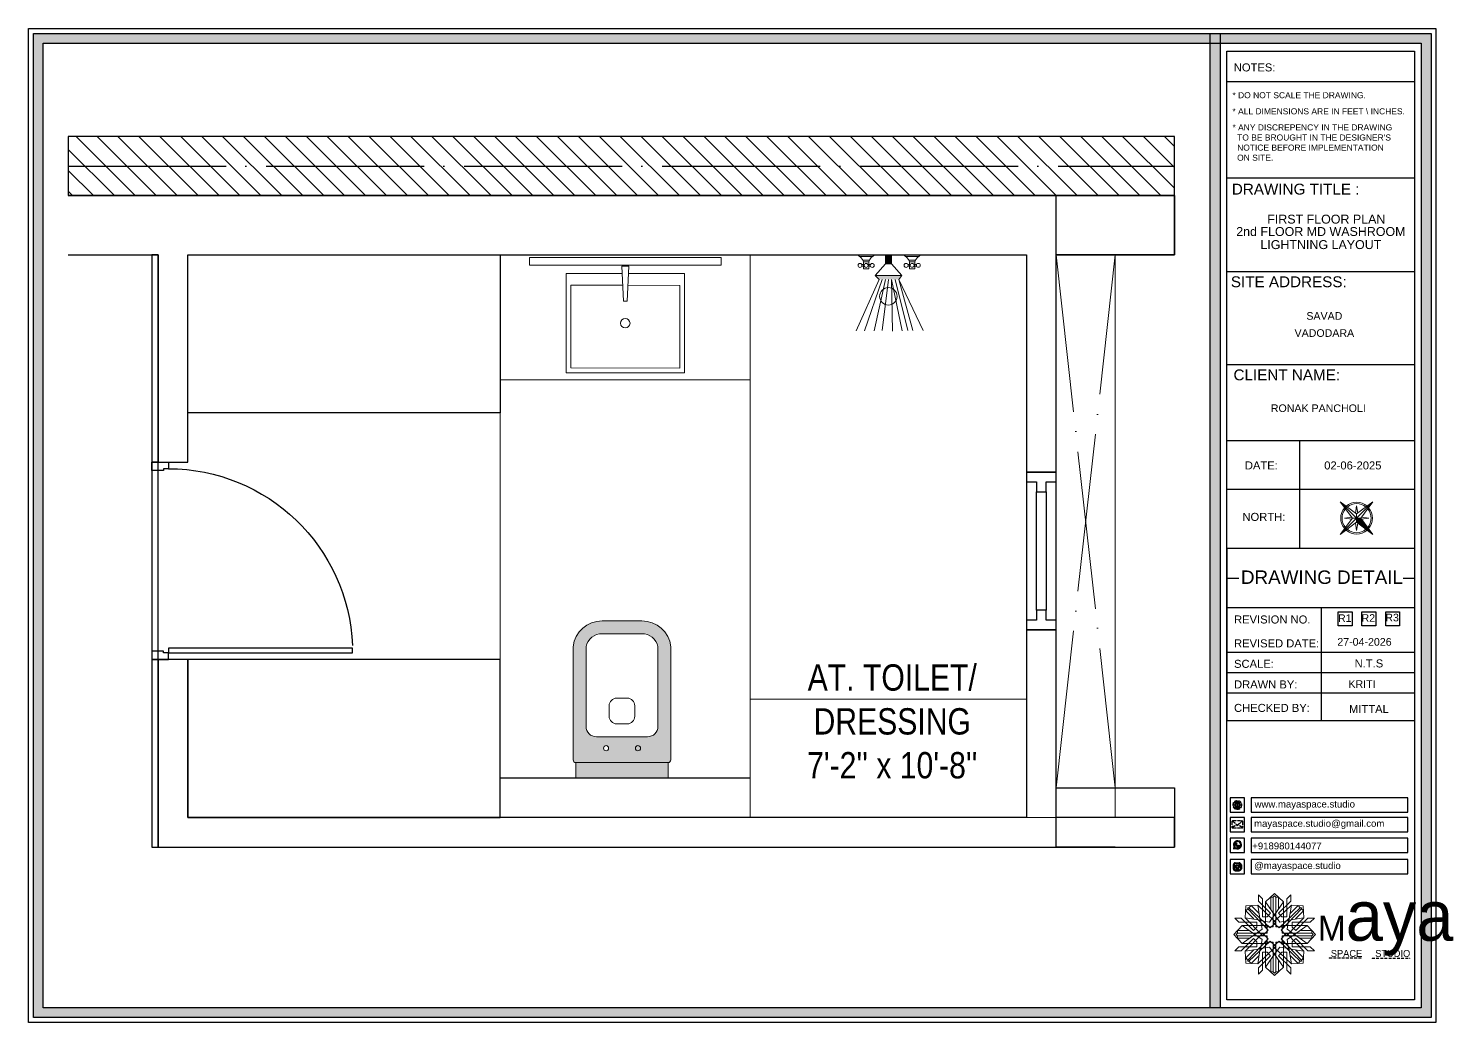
# Model space of a CAD drawing. Header units: millimetres. Extents: x 145796 to 148307, y -176303 to -174465.
# Drawn here: x 146808.1 to 147024.8, y -175305.8 to -175154.7 of the extents above; entities that cross this region are included whole.
import ezdxf
from ezdxf.enums import TextEntityAlignment as Align

# ---------------------------------------------------------------- set-up
doc = ezdxf.new("R2010")
doc.units = ezdxf.units.MM
doc.header["$MEASUREMENT"] = 0
doc.linetypes.add('ACAD_ISO04W100', pattern=[30, 24, -3, 0, -3])
doc.linetypes.add('DASHEDX2', pattern=[1.5, 1, -0.5])
doc.layers.add('AR DOOR', color=40, linetype='Continuous')
doc.layers.add('AR ELE-5', color=134, linetype='Continuous')
for name, color, linetype, lineweight in [('COLUMN', 1, 'Continuous', 30), ('Dimension', 10, 'DASHEDX2', 20), ('ELEVATION ( SPIRAL STAIR )', 250, 'Continuous', 9), ('FIRST FLOOR ( TEXT )', 7, 'Continuous', 9), ('FURNITURE', 32, 'Continuous', 9), ('GROUND FLOOR', 7, 'Continuous', 9), ('GROUND FLOOR  ( HATCH )', 251, 'Continuous', 9), ('GROUND FLOOR  ( PLINE )', 251, 'Continuous', 30), ('NAME PLATE', 7, 'Continuous', 25), ('SECOND FLOOR', 7, 'Continuous', 9), ('SECOND FLOOR  ( PLINE )', 251, 'Continuous', 30), ('SECOND FLOOR ( PLine )', 7, 'Continuous', 30), ('title block', 7, 'Continuous', 9), ('UTILITY', 48, 'Continuous', 9), ('X_PLOT', 1, 'Continuous', 9)]:
    doc.layers.add(name, color=color, linetype=linetype, lineweight=lineweight)
doc.layers.add('XX~SLAB ( PLINE )', color=251, linetype='Continuous', plot=False)
doc.styles.add('Arial', font='arial.ttf')
doc.styles.add('KATHA', font='swissc.ttf')
doc.styles.get("Standard").update_dxf_attribs({"font": 'arial.ttf', "height": 6})

# ---------------------------------------------------------------- blocks, each defined once
blk = doc.blocks.new('*U24')
for points in [[(-1160, 0), (-1120, 0), (-1120, 30), (-1110, 30), (-1110, 100), (-1160, 100)], [(40, 0), (0, 0), (0, 30), (-10, 30), (-10, 100), (40, 100)], [(0, 0), (0, -1120), (-30, -1120), (-30, 0)]]:
    blk.add_lwpolyline(points, close=True)
at = {"layer": 'AR ELE-5', "linetype": 'ByBlock', "ltscale": 15}
blk.add_arc((1.6, 0.7), 1121.6, 180.03474, 267.62699, dxfattribs=at)
blk = doc.blocks.new('A$C3EC62B37')
at = {"layer": 'FURNITURE', "lineweight": 30, "ltscale": 0.25, "true_color": 0xffffff}
h = blk.add_hatch(color=7, dxfattribs=at)
h.dxf.hatch_style = 1
h.paths.add_polyline_path([(-12.22, 0), (-12.22, 2.35), (-26.26, 2.35), (-26.26, 0)])
h.paths.add_polyline_path([(-26.26, 2.35), (-12.22, 2.35, 0.414214), (-11.83, 2.74), (-11.83, 19.96, 0.388639), (-16.24, 23.87), (-22.38, 23.87, 0.379499), (-26.65, 19.96), (-26.65, 2.74, 0.414214)])
h.paths.add_polyline_path([(-15.35, 6.26), (-23.13, 6.26, -0.414214), (-24.7, 7.83), (-24.7, 19.96, -0.349567), (-22.37, 21.91), (-16.24, 21.91, -0.364948), (-13.78, 19.96), (-13.78, 7.83, -0.414214)], flags=16)
h.paths.add_polyline_path([(-18.46, 8.22), (-20.02, 8.22, -0.414214), (-21.2, 9.39), (-21.2, 10.96, -0.414214), (-20.02, 12.13), (-18.46, 12.13, -0.414214), (-17.28, 10.96), (-17.28, 9.39, -0.414214)], flags=0)
h.paths.add_polyline_path([(-22.06, 4.53, -1), (-21.27, 4.53, -1)], flags=16)
at = {"layer": 'FURNITURE', "color": 0, "linetype": 'ByBlock', "lineweight": -2}
for p, q in [((-22.24, 23.87), (-16.24, 23.87)), ((-22.24, 21.91), (-16.24, 21.91)), ((-26.65, 2.74), (-26.65, 19.96)), ((-24.7, 7.83), (-24.7, 19.96)), ((-13.78, 7.83), (-13.78, 19.96)), ((-11.83, 2.74), (-11.83, 19.96)), ((-21.2, 9.39), (-21.2, 10.96)), ((-20.02, 12.13), (-18.46, 12.13)), ((-17.28, 9.39), (-17.28, 10.96)), ((-20.02, 8.22), (-18.46, 8.22)), ((-23.13, 6.26), (-15.35, 6.26)), ((-26.26, 2.35), (-12.22, 2.35)), ((-26.26, 2.35), (-26.26, 0)), ((-12.22, 2.35), (-12.22, 0)), ((-26.26, 0), (-12.22, 0)), ((-26.26, 0), (-12.22, 0))]:
    blk.add_line(p, q, dxfattribs=at)
for centre in [(-21.66, 4.53), (-16.81, 4.53)]:
    blk.add_circle(centre, 0.391, dxfattribs=at)
for centre, radius, start, end in [((-22.31, 19.5), 4.37, 89.0873, 174.0395), ((-16.17, 19.5), 4.37, 5.9605, 90.9127), ((-22.31, 19.48), 2.44, 88.437, 168.6348), ((-16.17, 19.48), 2.44, 11.3652, 91.563), ((-20.02, 10.96), 1.17, 90, 180), ((-18.46, 10.96), 1.17, 0, 90), ((-20.02, 9.39), 1.17, 180, 270), ((-18.46, 9.39), 1.17, 270, 0), ((-23.13, 7.83), 1.57, 180, 270), ((-15.35, 7.83), 1.57, 270, 0), ((-26.26, 2.74), 0.391, 180, 270), ((-12.22, 2.74), 0.391, 270, 0)]:
    blk.add_arc(centre, radius, start, end, dxfattribs=at)
blk = doc.blocks.new('A$C07311617')
at = {"layer": 'UTILITY'}
h = blk.add_hatch(color=7, dxfattribs=at)
h.paths.add_polyline_path([(-3.13, 2.02), (-3.13, 0), (-3.74, 0), (-3.74, 0.46), (-3.74, 1.42)])
h.paths.add_polyline_path([(-3.13, 0), (-3.13, -0.46), (-3.13, -2.02), (-3.74, -1.59), (-3.74, -0.46), (-3.74, 0)])
h = blk.add_hatch(color=7, dxfattribs=at)
h.paths.add_polyline_path([(0, 0.46), (0, 0), (-1.35, 0), (-1.35, 0.46)])
h.paths.add_polyline_path([(0, 0), (0, -0.46), (-1.35, -0.46), (-1.35, 0)])
at = {"layer": 'UTILITY', "color": 7}
for p, q in [((-3.74, 1.42), (-11.52, 4.9)), ((-3.74, 0.94), (-11.52, 3.66)), ((-1.74, 3.79), (-1.74, 4.05)), ((-1.74, 2.99), (-1.74, 2.72)), ((-1.47, 3.79), (-1.47, 4.05)), ((-1.47, 2.99), (-1.47, 2.72)), ((-0.8, 3.9), (-0.8, 2.88)), ((-0.27, 2.44), (-0.27, 4.33)), ((-3.74, 0.46), (-11.52, 2.15)), ((-3.74, 0), (-11.52, 0.93)), ((-3.13, 2.02), (-3.74, 1.42)), ((-3.13, -0.46), (-3.13, 2.02)), ((-1.35, 0.46), (-3.13, 2.02)), ((-3.13, 0.46), (-3.13, 1.42)), ((-1.35, -0.46), (-1.35, 0.46)), ((-1.35, 0.46), (0, 0.46)), ((0, -0.46), (0, 0.46)), ((-3.74, -0.46), (-11.62, -0.61)), ((-3.74, -0.46), (-11.57, -2.09)), ((-3.74, -1.03), (-11.52, -2.96)), ((-3.74, -1.59), (-11.52, -5.3)), ((-3.74, -1.59), (-11.52, -3.73)), ((-3.74, -1.59), (-3.13, -2.02)), ((-3.13, -0.46), (-3.13, -2.02)), ((-1.35, -0.46), (-3.13, -2.02)), ((-1.35, -0.46), (0, -0.46)), ((-1.74, -3.22), (-1.74, -2.95)), ((-1.74, -4.02), (-1.74, -4.29)), ((-1.47, -3.22), (-1.47, -2.95)), ((-1.47, -4.02), (-1.47, -4.29)), ((-0.8, -4.13), (-0.8, -3.11)), ((-0.27, -2.68), (-0.27, -4.56))]:
    blk.add_line(p, q, dxfattribs=at)
for points in [[(-1.07, 2.99), (-2.14, 2.99), (-2.14, 3.79), (-1.07, 3.79)], [(-1.07, -3.22), (-2.14, -3.22), (-2.14, -4.02), (-1.07, -4.02)]]:
    blk.add_lwpolyline(points, close=True, dxfattribs=at)
for points in [[(-1.35, 0.46), (-3.13, 2.02)], [(-3.13, -2.02), (-1.35, -0.46)]]:
    blk.add_lwpolyline(points, dxfattribs=at)
for centre, radius in [((-1.6, 4.32), 0.298), ((-1.6, 3.39), 0.298), ((-1.6, 2.45), 0.298), ((-6.31, 0), 1.33), ((-1.6, -2.69), 0.298), ((-1.6, -3.62), 0.298), ((-1.6, -4.55), 0.298)]:
    blk.add_circle(centre, radius, dxfattribs=at)
for centre, start, end in [((-1.47, 5.26), 285.2551, 344.7449), ((-1.47, 1.52), 15.2551, 74.7449), ((-1.47, -1.75), 285.2551, 344.7449), ((-1.47, -5.49), 15.2551, 74.7449)]:
    blk.add_arc(centre, 1.52, start, end, dxfattribs=at)
blk = doc.blocks.new('FSFSF')
at = {"color": 42, "lineweight": 5, "true_color": 0xe0ac11}
for p, q in [((28600.03, 143.51), (28600.03, 140.16)), ((28602.15, 141.41), (28600.03, 143.51)), ((28603.86, 139.69), (28608.58, 144.08)), ((28607.9, 142.22), (28608.58, 142.85)), ((28613.31, 139.69), (28608.58, 144.08)), ((28609.27, 142.22), (28608.59, 142.85)), ((28615.02, 141.41), (28617.14, 143.51)), ((28617.14, 143.51), (28617.14, 140.16)), ((28593.19, 131.45), (28593.54, 137.71)), ((28593.39, 135), (28594.56, 136.12)), ((28593.39, 135), (28597.6, 130.78)), ((28599.8, 138.06), (28593.54, 137.71)), ((28595.12, 136.69), (28594.53, 136.69)), ((28594.56, 136.12), (28594.56, 136.71)), ((28605.17, 124.98), (28594.56, 136.12)), ((28596.24, 137.86), (28595.12, 136.69)), ((28606.27, 126.08), (28595.12, 136.69)), ((28596.24, 137.86), (28600.47, 133.65)), ((28601.03, 130), (28599.8, 138.06)), ((28599.8, 138.05), (28608.58, 129.56)), ((28606.47, 133.76), (28600.03, 140.16)), ((28602.15, 141.41), (28602.15, 131.95)), ((28603.86, 126.58), (28603.86, 139.69)), ((28603.86, 139.69), (28608.58, 133.02)), ((28607.9, 142.22), (28606.58, 142.22)), ((28606.58, 142.22), (28606.58, 135.84)), ((28607.9, 142.22), (28607.9, 126.58)), ((28613.31, 139.69), (28608.59, 133.02)), ((28617.37, 138.05), (28608.59, 129.56)), ((28609.27, 142.22), (28609.27, 126.58)), ((28609.27, 142.22), (28610.59, 142.22)), ((28610.59, 142.22), (28610.59, 135.84)), ((28610.7, 133.76), (28617.14, 140.16)), ((28610.9, 126.08), (28622.05, 136.69)), ((28612.02, 124.98), (28622.62, 136.12)), ((28613.31, 126.58), (28613.31, 139.69)), ((28615.02, 141.41), (28615.02, 131.95)), ((28616.14, 130), (28617.37, 138.06)), ((28620.93, 137.86), (28616.7, 133.65)), ((28617.37, 138.06), (28623.63, 137.71)), ((28623.8, 135), (28619.59, 130.78)), ((28620.93, 137.86), (28622.05, 136.69)), ((28622.05, 136.69), (28622.64, 136.69)), ((28622.62, 136.12), (28622.62, 136.71)), ((28623.8, 135), (28622.62, 136.12)), ((28624, 131.45), (28623.65, 137.71)), ((28591.56, 127.39), (28587.17, 122.66)), ((28587.73, 131.22), (28591.08, 131.22)), ((28589.84, 129.1), (28587.73, 131.22)), ((28589.84, 129.1), (28599.29, 129.1)), ((28597.49, 124.78), (28591.08, 131.22)), ((28604.66, 127.39), (28591.56, 127.39)), ((28591.56, 127.39), (28598.23, 122.67)), ((28593.19, 131.45), (28601.69, 122.67)), ((28601.25, 130.22), (28593.19, 131.45)), ((28599.29, 126.5), (28599.29, 129.1)), ((28605.86, 129.18), (28601.03, 130)), ((28602.07, 125.39), (28601.25, 130.22)), ((28604.75, 131.95), (28602.15, 131.95)), ((28603.68, 126.54), (28603.68, 127.39)), ((28604.71, 127.57), (28603.86, 127.57)), ((28604.66, 123.35), (28604.66, 127.39)), ((28604.7, 126.58), (28604.71, 127.57)), ((28606.47, 133.76), (28604.75, 131.95)), ((28605.86, 129.18), (28608.58, 133.02)), ((28606.27, 126.08), (28608.58, 128.27)), ((28607.9, 128.92), (28608.58, 129.56)), ((28607.9, 128.92), (28608.58, 128.27)), ((28611.31, 129.18), (28608.59, 133.02)), ((28609.27, 128.92), (28608.59, 129.56)), ((28609.27, 128.92), (28608.59, 128.27)), ((28610.9, 126.08), (28608.59, 128.27)), ((28610.7, 133.76), (28612.42, 131.95)), ((28611.31, 129.18), (28616.14, 130)), ((28612.42, 131.95), (28615.02, 131.95)), ((28612.46, 126.58), (28612.46, 127.57)), ((28612.46, 127.57), (28613.31, 127.57)), ((28612.52, 123.35), (28612.52, 127.39)), ((28612.52, 127.39), (28625.63, 127.39)), ((28613.51, 126.54), (28613.51, 127.39)), ((28615.12, 125.39), (28615.94, 130.22)), ((28623.99, 131.45), (28615.5, 122.67)), ((28615.94, 130.22), (28624, 131.45)), ((28627.34, 129.1), (28617.89, 129.1)), ((28617.89, 126.5), (28617.89, 129.1)), ((28625.63, 127.39), (28618.96, 122.67)), ((28619.7, 124.78), (28626.1, 131.22)), ((28625.63, 127.39), (28630.02, 122.66)), ((28629.45, 131.22), (28626.1, 131.22)), ((28627.34, 129.1), (28629.45, 131.22)), ((28591.56, 117.94), (28587.17, 122.66)), ((28589.03, 123.35), (28588.4, 122.67)), ((28589.03, 121.98), (28588.4, 122.65)), ((28589.03, 123.35), (28589.03, 124.67)), ((28589.03, 124.67), (28595.4, 124.67)), ((28589.03, 123.35), (28604.66, 123.35)), ((28589.03, 121.98), (28604.66, 121.98)), ((28589.03, 121.98), (28589.03, 120.66)), ((28589.03, 120.66), (28595.4, 120.66)), ((28597.49, 120.54), (28591.08, 114.11)), ((28591.56, 117.94), (28598.23, 122.65)), ((28593.19, 113.88), (28601.69, 122.65)), ((28605.17, 120.35), (28594.56, 109.2)), ((28597.49, 124.78), (28599.29, 126.5)), ((28597.49, 120.54), (28599.29, 118.83)), ((28602.07, 125.39), (28598.23, 122.67)), ((28602.07, 119.94), (28598.23, 122.65)), ((28602.07, 119.94), (28601.25, 115.1)), ((28602.33, 123.35), (28601.69, 122.67)), ((28602.33, 121.98), (28601.69, 122.65)), ((28602.33, 123.35), (28602.97, 122.67)), ((28602.33, 121.98), (28602.97, 122.65)), ((28605.17, 124.98), (28602.97, 122.67)), ((28605.17, 120.35), (28602.97, 122.65)), ((28604.66, 126.54), (28603.68, 126.54)), ((28607.9, 126.58), (28603.86, 126.58)), ((28604.66, 121.98), (28604.66, 117.94)), ((28609.27, 126.58), (28613.31, 126.58)), ((28612.02, 124.98), (28614.21, 122.67)), ((28612.02, 120.35), (28614.21, 122.65)), ((28612.02, 120.35), (28622.62, 109.2)), ((28612.52, 126.54), (28613.51, 126.54)), ((28628.16, 123.35), (28612.52, 123.35)), ((28612.52, 121.98), (28612.52, 117.94)), ((28628.16, 121.98), (28612.52, 121.98)), ((28614.85, 123.35), (28614.21, 122.67)), ((28614.85, 121.98), (28614.21, 122.65)), ((28614.85, 123.35), (28615.5, 122.67)), ((28614.85, 121.98), (28615.5, 122.65)), ((28615.12, 125.39), (28618.96, 122.67)), ((28615.12, 119.94), (28618.96, 122.65)), ((28615.12, 119.94), (28615.94, 115.1)), ((28623.99, 113.88), (28615.5, 122.65)), ((28619.7, 124.78), (28617.89, 126.5)), ((28619.7, 120.54), (28617.89, 118.83)), ((28625.63, 117.94), (28618.96, 122.65)), ((28619.7, 120.54), (28626.1, 114.11)), ((28628.16, 124.67), (28621.78, 124.67)), ((28628.16, 120.66), (28621.78, 120.66)), ((28625.63, 117.94), (28630.02, 122.66)), ((28628.16, 123.35), (28628.16, 124.67)), ((28628.16, 123.35), (28628.78, 122.67)), ((28628.16, 121.98), (28628.78, 122.65)), ((28628.16, 121.98), (28628.16, 120.66)), ((28589.84, 116.23), (28587.73, 114.11)), ((28587.73, 114.11), (28591.08, 114.11)), ((28589.84, 116.23), (28599.29, 116.23)), ((28604.66, 117.94), (28591.56, 117.94)), ((28601.25, 115.1), (28593.19, 113.87)), ((28593.19, 113.87), (28593.54, 107.62)), ((28593.39, 110.32), (28597.6, 114.55)), ((28606.27, 119.15), (28595.12, 108.54)), ((28599.29, 118.83), (28599.29, 116.23)), ((28599.8, 107.17), (28608.58, 115.67)), ((28601.03, 115.23), (28599.8, 107.17)), ((28605.86, 116.05), (28601.03, 115.23)), ((28602.15, 103.82), (28602.15, 113.27)), ((28604.75, 113.27), (28602.15, 113.27)), ((28604.66, 118.78), (28603.68, 118.78)), ((28603.68, 118.78), (28603.68, 117.94)), ((28607.9, 118.65), (28603.86, 118.65)), ((28603.86, 118.65), (28603.86, 105.54)), ((28604.71, 117.66), (28603.86, 117.66)), ((28604.7, 118.65), (28604.71, 117.66)), ((28606.47, 111.47), (28604.75, 113.27)), ((28605.86, 116.05), (28608.58, 112.21)), ((28606.27, 119.15), (28608.58, 116.96)), ((28607.9, 103.01), (28607.9, 118.65)), ((28607.9, 116.31), (28608.58, 116.96)), ((28607.9, 116.31), (28608.58, 115.67)), ((28610.9, 119.15), (28608.59, 116.96)), ((28609.27, 116.31), (28608.59, 116.96)), ((28609.27, 116.31), (28608.59, 115.67)), ((28611.31, 116.05), (28608.59, 112.21)), ((28617.37, 107.17), (28608.59, 115.67)), ((28609.27, 118.65), (28613.31, 118.65)), ((28609.27, 103.01), (28609.27, 118.65)), ((28610.7, 111.47), (28612.42, 113.27)), ((28610.9, 119.15), (28622.05, 108.54)), ((28611.31, 116.05), (28616.14, 115.23)), ((28612.42, 113.27), (28615.02, 113.27)), ((28612.46, 118.65), (28612.46, 117.66)), ((28612.46, 117.66), (28613.31, 117.66)), ((28612.52, 118.78), (28613.51, 118.78)), ((28612.52, 117.94), (28625.63, 117.94)), ((28613.31, 118.65), (28613.31, 105.54)), ((28613.51, 118.78), (28613.51, 117.94)), ((28615.02, 103.82), (28615.02, 113.27)), ((28615.94, 115.1), (28624, 113.87)), ((28616.14, 115.23), (28617.37, 107.17)), ((28617.89, 118.83), (28617.89, 116.23)), ((28627.34, 116.23), (28617.89, 116.23)), ((28623.8, 110.32), (28619.59, 114.55)), ((28624, 113.87), (28623.65, 107.62)), ((28629.45, 114.11), (28626.1, 114.11)), ((28627.34, 116.23), (28629.45, 114.11)), ((28593.39, 110.32), (28594.56, 109.2)), ((28599.8, 107.17), (28593.54, 107.52)), ((28595.12, 108.54), (28594.53, 108.54)), ((28594.56, 109.2), (28594.56, 108.61)), ((28596.24, 107.37), (28595.12, 108.54)), ((28596.24, 107.37), (28600.47, 111.58)), ((28606.47, 111.47), (28600.03, 105.07)), ((28600.03, 101.71), (28600.03, 105.07)), ((28603.86, 105.54), (28608.58, 112.21)), ((28603.86, 105.54), (28608.58, 101.15)), ((28606.58, 103.01), (28606.58, 109.38)), ((28613.31, 105.54), (28608.58, 101.15)), ((28613.31, 105.54), (28608.59, 112.21)), ((28610.59, 103.01), (28610.59, 109.38)), ((28610.7, 111.47), (28617.14, 105.07)), ((28620.93, 107.37), (28616.7, 111.58)), ((28617.14, 101.71), (28617.14, 105.07)), ((28617.37, 107.17), (28623.63, 107.52)), ((28620.93, 107.37), (28622.05, 108.54)), ((28622.05, 108.54), (28622.64, 108.54)), ((28623.8, 110.32), (28622.62, 109.2)), ((28622.62, 109.2), (28622.62, 108.61)), ((28602.15, 103.82), (28600.03, 101.71)), ((28607.9, 103.01), (28606.58, 103.01)), ((28607.9, 103.01), (28608.58, 102.38)), ((28609.27, 103.01), (28608.59, 102.38)), ((28609.27, 103.01), (28610.59, 103.01)), ((28615.02, 103.82), (28617.14, 101.71))]:
    blk.add_line(p, q, dxfattribs=at)
blk = doc.blocks.new('hgwg')
at = {"layer": 'Dimension', "true_color": 0xd39e00}
h = blk.add_hatch(color=42, dxfattribs=at)
h.dxf.hatch_style = 1
h.paths.add_polyline_path([(27505.71, 45.05), (27494.27, 45.05), (27494.27, 44.9), (27505.71, 44.9)])
h = blk.add_hatch(color=42, dxfattribs=at)
h.dxf.hatch_style = 1
h.paths.add_polyline_path([(27523.3, 44.9), (27509.68, 44.9), (27509.68, 44.75), (27523.3, 44.75)])
at = {"layer": 'Dimension', "color": 42, "true_color": 0xd39e00}
for p, q in [((27494.27, 45.05), (27505.71, 45.05)), ((27494.27, 44.9), (27494.27, 45.05)), ((27494.27, 44.9), (27505.71, 44.9)), ((27505.71, 45.05), (27505.71, 44.9)), ((27509.68, 44.9), (27523.3, 44.9)), ((27509.68, 44.9), (27509.68, 44.75)), ((27509.68, 44.75), (27523.3, 44.75)), ((27523.3, 44.75), (27523.3, 44.9))]:
    blk.add_line(p, q, dxfattribs=at)
at = {"layer": 'Dimension', "color": 42, "true_color": 0xd39e00, "attachment_point": 1}
for s, width, insert, char_height in [('{\\fCinzel|b0|i0|c0|p2;\\H1.5x;M\\fAmsterdam One|b0|i0|c0|p2;\\H2x;aya}', 85.3277, (27490.17, 69.17), 6), ('{\\fCinzel|b0|i0|c0|p0;SPACE     STUDIO}', 66.129, (27494.83, 47.86), 2.5)]:
    blk.add_mtext_dynamic_manual_height_columns(s, width=width, gutter_width=30, heights=[0], dxfattribs=dict(at, insert=insert, char_height=char_height))
blk = doc.blocks.new('QEGW4TG')
at = {"layer": 'Dimension', "true_color": 0x000000}
h = blk.add_hatch(color=18, dxfattribs=at)
h.dxf.hatch_style = 1
h.paths.add_polyline_path([(2.69, 1.93, 0.170513), (2.95, 1.97, 0.190337), (3.11, 2.18, 0.316231), (3.07, 2.28), (2.79, 2.37, 0.273721), (2.69, 2.34, 0.040749), (2.63, 2.27, -0.441282), (2.53, 2.25, -0.11828), (2.06, 2.64, -0.441282), (2.07, 2.74, 0.040749), (2.13, 2.81, 0.290083), (2.14, 2.92), (2.01, 3.18, 0.316231), (1.91, 3.2, 0.190337), (1.73, 3, 0.170513), (1.72, 2.74, 0.252784)], flags=0)
h.paths.add_polyline_path([(1.19, 1.98), (1.03, 1.3, 0.550912), (1.11, 1.23), (1.75, 1.39, 6.344125)])
h.paths.add_polyline_path([(1.81, 1.7), (1.4, 1.6), (1.5, 2.03, -9.071339)], flags=16)
h.paths.add_polyline_path([(3.11, 2.16, -0.17811), (2.95, 1.97, -0.170513), (2.69, 1.93, -0.252784), (1.72, 2.74, -0.170513), (1.73, 3, -0.17811), (1.89, 3.19, -0.370089), (2.01, 3.18), (2.14, 2.92, -0.307185), (2.13, 2.8, -0.041087), (2.06, 2.73, 0.321676), (2.05, 2.65, 0.126524), (2.55, 2.24, 0.312216), (2.62, 2.26, -0.041087), (2.68, 2.34, -0.290673), (2.79, 2.37), (3.07, 2.28, -0.370089)], flags=0)
h = blk.add_hatch(color=18, dxfattribs=at)
h.dxf.hatch_style = 1
h.paths.add_polyline_path([(2.79, 2.37, 0.273721), (2.69, 2.34, 0.040749), (2.63, 2.27, -0.441282), (2.53, 2.25, -0.11828), (2.06, 2.64, -0.441282), (2.07, 2.74, 0.040749), (2.13, 2.81, 0.290083), (2.14, 2.92), (2.01, 3.18, 0.316231), (1.91, 3.2, 0.190337), (1.73, 3, 0.170513), (1.72, 2.74, 0.252784), (2.69, 1.93, 0.170513), (2.95, 1.97, 0.190337), (3.11, 2.18, 0.316231), (3.07, 2.28)])
for p, q in [((1.19, 1.98), (1.03, 1.3)), ((1.1, 1.23), (1.75, 1.39)), ((1.5, 2.03), (1.4, 1.6)), ((1.4, 1.6), (1.81, 1.7)), ((2.01, 3.18), (2.14, 2.92)), ((3.07, 2.28), (2.8, 2.36))]:
    blk.add_line(p, q)
blk.add_lwpolyline([(0, 0), (4.68, 0), (4.68, 4.68), (0, 4.68)], close=True)
for centre, radius, start, end in [((1.09, 1.29), 0.0598, 164.8483, 282.1458), ((2.39, 2.56), 1.34, 241.4727, 205.6422), ((2.39, 2.56), 1.04, 235.9962, 210.8333), ((2.09, 2.87), 0.39, 159.7007, 198.4072), ((2.96, 3.23), 1.33, 201.4218, 258.1669), ((2.07, 2.87), 0.364, 118.9685, 159.3648), ((1.94, 3.12), 0.0896, 41.8985, 123.1344), ((2.11, 2.68), 0.066, 135.9932, 224.8892), ((1.67, 3.16), 0.586, 312.4617, 321.8728), ((3.12, 3.42), 1.31, 216.5455, 243.5279), ((2.05, 2.87), 0.104, 320.3924, 28.6971), ((2.57, 2.3), 0.066, 234.2482, 323.1441), ((3.11, 1.94), 0.586, 137.2645, 146.6756), ((2.76, 2.27), 0.104, 70.4402, 138.745), ((2.75, 2.31), 0.39, 260.7301, 299.4366), ((2.76, 2.29), 0.364, 299.7725, 340.1688), ((3.03, 2.2), 0.0896, 336.0029, 57.2388)]:
    blk.add_arc(centre, radius, start, end)
blk = doc.blocks.new('ASGERG')
at = {"layer": 'Dimension', "true_color": 0x000000}
h = blk.add_hatch(color=18, dxfattribs=at)
h.dxf.hatch_style = 1
h.paths.add_polyline_path([(0.99, 1.7, 0.353872), (1.69, 1.03), (2.96, 1.03, 0.353872), (3.66, 1.7), (3.66, 2.99, 0.353872), (2.96, 3.67), (1.69, 3.67, 0.353872), (0.99, 2.99)])
h.paths.add_polyline_path([(1.27, 2.97, -0.353872), (1.72, 3.4), (2.94, 3.4, -0.353872), (3.38, 2.97), (3.38, 1.72, -0.353872), (2.94, 1.3), (1.72, 1.3, -0.353872), (1.27, 1.72)], flags=16)
h.paths.add_polyline_path([(3.02, 2.35, -1), (1.64, 2.35, -1)], flags=0)
h.paths.add_polyline_path([(2.74, 2.35, -1), (1.92, 2.35, -1)], flags=0)
h.paths.add_polyline_path([(2.86, 3.02, -1), (3.19, 3.02, -1)], flags=0)
h.paths.add_polyline_path([(1.64, 2.35, 1), (3.02, 2.35, 1)], flags=0)
h = blk.add_hatch(color=18, dxfattribs=at)
h.dxf.hatch_style = 1
h.paths.add_polyline_path([(1.64, 2.35, 1), (3.02, 2.35, 1)])
h.paths.add_polyline_path([(2.74, 2.35, -1), (1.92, 2.35, -1)], flags=16)
h = blk.add_hatch(color=18, dxfattribs=at)
h.dxf.hatch_style = 1
h.paths.add_polyline_path([(3.19, 3.02, 1), (2.86, 3.02, 1)])
for p, q in [((0.99, 2.99), (0.99, 1.7)), ((1.27, 2.97), (1.27, 1.72)), ((1.69, 3.67), (2.96, 3.67)), ((1.69, 1.03), (2.96, 1.03)), ((2.94, 3.4), (1.72, 3.4)), ((2.94, 1.3), (1.72, 1.3)), ((3.38, 2.97), (3.38, 1.72)), ((3.66, 2.99), (3.66, 1.7))]:
    blk.add_line(p, q)
blk.add_lwpolyline([(0, 0), (4.68, 0), (4.68, 4.68), (0, 4.68)], close=True)
for centre, radius in [((2.33, 2.35), 0.694), ((2.33, 2.35), 0.414), ((3.02, 3.02), 0.168)]:
    blk.add_circle(centre, radius)
for centre, radius, start, end in [((1.76, 2.89), 0.778, 94.8631, 172.8127), ((1.76, 1.8), 0.778, 187.1873, 265.1369), ((1.76, 2.91), 0.491, 94.8631, 172.8127), ((1.76, 1.78), 0.491, 187.1873, 265.1369), ((2.9, 2.91), 0.491, 7.1873, 85.1369), ((2.9, 1.78), 0.491, 274.8631, 352.8127), ((2.89, 2.89), 0.778, 7.1873, 85.1369), ((2.89, 1.8), 0.778, 274.8631, 352.8127)]:
    blk.add_arc(centre, radius, start, end)
blk = doc.blocks.new('ETYETE')
at = {"layer": 'Dimension', "true_color": 0x000000}
h = blk.add_hatch(color=18, dxfattribs=at)
h.dxf.hatch_style = 1
h.paths.add_polyline_path([(3.76, 1.14, 0.414214), (4.12, 1.5), (4.12, 3.29, 0.414214), (3.76, 3.65), (0.92, 3.65, 0.414214), (0.56, 3.29), (0.56, 1.5, 0.414214), (0.92, 1.14)])
h.paths.add_polyline_path([(2.61, 2.22), (3.92, 1.34, -0.198912), (3.76, 1.28), (0.92, 1.28, -0.198912), (0.76, 1.34), (2.08, 2.22), (2.34, 1.98)], flags=16)
h.paths.add_polyline_path([(2.34, 2.16), (0.89, 3.51, -0.028783), (0.92, 3.52), (3.76, 3.52, -0.028783), (3.79, 3.51)], flags=16)
h.paths.add_polyline_path([(2.71, 2.32), (3.92, 3.45, -0.202482), (3.99, 3.29), (3.99, 1.5, -0.043076), (3.98, 1.46)], flags=16)
h.paths.add_polyline_path([(1.98, 2.32), (0.7, 1.46, -0.043076), (0.7, 1.5), (0.7, 3.29, -0.202482), (0.76, 3.45)], flags=16)
blk.add_lwpolyline([(0, 0), (4.68, 0), (4.68, 4.68), (0, 4.68)], close=True)
at = {"layer": 'Dimension', "color": 18, "true_color": 0x000000}
for p, q in [((0.56, 3.29), (0.56, 1.5)), ((0.7, 3.29), (0.7, 1.5)), ((0.7, 1.46), (1.98, 2.32)), ((0.76, 3.45), (1.98, 2.32)), ((0.76, 1.34), (2.08, 2.22)), ((0.89, 3.51), (2.34, 2.16)), ((0.92, 3.65), (3.76, 3.65)), ((0.92, 3.52), (3.76, 3.52)), ((0.92, 1.28), (3.76, 1.28)), ((0.92, 1.14), (3.76, 1.14)), ((2.08, 2.22), (2.34, 1.98)), ((2.34, 2.16), (3.79, 3.51)), ((2.34, 1.98), (2.61, 2.22)), ((3.92, 1.34), (2.61, 2.22)), ((2.71, 2.32), (3.92, 3.45)), ((3.98, 1.46), (2.71, 2.32)), ((3.99, 3.29), (3.99, 1.5)), ((4.12, 3.29), (4.12, 1.5))]:
    blk.add_line(p, q, dxfattribs=at)
for centre, radius, start, end in [((0.92, 3.29), 0.358, 90, 180), ((0.92, 1.5), 0.358, 180, 270), ((0.92, 3.29), 0.224, 134.2136, 180), ((0.92, 1.5), 0.224, 180, 189.8662), ((0.92, 1.5), 0.224, 225, 270), ((0.92, 3.29), 0.224, 90, 96.5948), ((3.76, 3.29), 0.358, 0, 90), ((3.76, 3.29), 0.224, 83.4052, 90), ((3.76, 1.5), 0.358, 270, 0), ((3.76, 1.5), 0.224, 270, 315), ((3.76, 3.29), 0.224, 0, 45.7864), ((3.76, 1.5), 0.224, 350.1338, 0)]:
    blk.add_arc(centre, radius, start, end, dxfattribs=at)
blk = doc.blocks.new('DTGWEGEARG')
at = {"layer": 'Dimension', "true_color": 0x000000}
h = blk.add_hatch(color=18, dxfattribs=at)
h.dxf.hatch_style = 1
h.paths.add_polyline_path([(3.83, 2.34, 1), (0.85, 2.34, 1)])
h.paths.add_polyline_path([(2.51, 1.01, 0.105795), (2.96, 1.58, -0.055205), (3.3, 1.41, -0.169822)], flags=16)
h.paths.add_polyline_path([(2.41, 1.12), (2.41, 1.69, -0.058279), (2.81, 1.63, -0.103353)], flags=16)
h.paths.add_polyline_path([(2.26, 1.13, -0.101741), (1.87, 1.63, -0.057171), (2.26, 1.69)], flags=16)
h.paths.add_polyline_path([(2.17, 1.01, -0.169822), (1.38, 1.41, -0.055205), (1.72, 1.58, 0.105795)], flags=16)
h.paths.add_polyline_path([(3.02, 1.72, 0.081336), (3.13, 2.27), (3.68, 2.27, -0.152069), (3.4, 1.52, 0.05687)], flags=16)
h.paths.add_polyline_path([(2.87, 1.77, 0.061945), (2.41, 1.84), (2.41, 2.27), (2.98, 2.27, -0.081344)], flags=16)
h.paths.add_polyline_path([(2.26, 1.84, 0.060923), (1.8, 1.77, -0.081344), (1.7, 2.27), (2.26, 2.27)], flags=16)
h.paths.add_polyline_path([(1.66, 1.72, 0.05687), (1.28, 1.52, -0.152069), (1, 2.27), (1.55, 2.27, 0.081336)], flags=16)
h.paths.add_polyline_path([(2.41, 2.42), (2.41, 2.83, 0.061945), (2.87, 2.91, -0.080009), (2.98, 2.42)], flags=16)
h.paths.add_polyline_path([(3.13, 2.42, 0.080116), (3.02, 2.96, 0.05687), (3.4, 3.16, 0.028258), (3.3, 3.27, -0.055205), (2.96, 3.1, 0.105795), (2.51, 3.67, -0.36029), (3.68, 2.42)], flags=16)
h.paths.add_polyline_path([(2.26, 2.42), (1.7, 2.42, -0.080009), (1.8, 2.91, 0.060923), (2.26, 2.84)], flags=16)
h.paths.add_polyline_path([(1.55, 2.42), (1, 2.42, -0.150466), (1.28, 3.16, 0.05687), (1.66, 2.96, 0.080116)], flags=16)
h.paths.add_polyline_path([(2.41, 2.98), (2.41, 3.56, -0.103353), (2.81, 3.05, -0.058279)], flags=16)
h.paths.add_polyline_path([(2.26, 2.99, -0.057171), (1.87, 3.05, -0.101741), (2.26, 3.55)], flags=16)
h.paths.add_polyline_path([(1.72, 3.1, -0.055205), (1.38, 3.27, -0.169822), (2.17, 3.67, 0.105795)], flags=16)
blk.add_lwpolyline([(0, 0), (4.68, 0), (4.68, 4.68), (0, 4.68)], close=True)
at = {"layer": 'Dimension', "color": 18, "true_color": 0x000000}
for p, q in [((1, 2.42), (1.55, 2.42)), ((1, 2.27), (1.55, 2.27)), ((1.7, 2.42), (2.26, 2.42)), ((1.7, 2.27), (2.26, 2.27)), ((2.26, 3.55), (2.26, 2.99)), ((2.26, 2.84), (2.26, 2.42)), ((2.26, 2.27), (2.26, 1.84)), ((2.26, 1.69), (2.26, 1.13)), ((2.41, 3.56), (2.41, 2.98)), ((2.41, 2.83), (2.41, 2.42)), ((2.41, 2.42), (2.98, 2.42)), ((2.41, 2.27), (2.98, 2.27)), ((2.41, 2.27), (2.41, 1.84)), ((2.41, 1.69), (2.41, 1.12)), ((3.13, 2.42), (3.68, 2.42)), ((3.13, 2.27), (3.68, 2.27))]:
    blk.add_line(p, q, dxfattribs=at)
blk.add_circle((2.34, 2.34), 1.49, dxfattribs=at)
for centre, radius, start, end in [((2.34, 2.34), 1.34, 142.3819, 176.6093), ((2.34, 2.34), 1.34, 183.0315, 217.6181), ((2.34, 4.74), 1.9, 236.1399, 249.1595), ((2.34, -0.06), 1.9, 110.8405, 123.8601), ((2.34, 2.34), 1.34, 97.3549, 135.9073), ((2.34, 4.74), 1.75, 236.7417, 249.3811), ((2.34, -0.06), 1.75, 110.6189, 123.2583), ((2.34, 2.34), 1.34, 224.0927, 262.6451), ((3.28, 2.34), 1.73, 159.0567, 177.3789), ((3.28, 2.34), 1.73, 182.3435, 200.9433), ((3.28, 2.34), 1.58, 158.8325, 177.1302), ((3.28, 2.34), 1.58, 182.5658, 201.1675), ((3.28, 2.34), 1.73, 129.9301, 154.0867), ((3.28, 2.34), 1.73, 205.9133, 230.0699), ((2.34, 4.74), 1.9, 253.6799, 267.6253), ((2.34, -0.06), 1.9, 92.3747, 106.3201), ((3.28, 2.34), 1.58, 130.1073, 153.3446), ((2.34, 4.74), 1.75, 254.3336, 267.422), ((2.34, -0.06), 1.75, 92.578, 105.6664), ((3.28, 2.34), 1.58, 206.6554, 229.8927), ((1.4, 2.34), 1.58, 26.6554, 50.2584), ((2.34, 4.74), 1.75, 272.3248, 285.6664), ((2.34, 4.74), 1.9, 272.1415, 286.3201), ((2.34, -0.06), 1.9, 73.6799, 87.8585), ((2.34, -0.06), 1.75, 74.3336, 87.6752), ((1.4, 2.34), 1.58, 309.7416, 333.3446), ((2.34, 2.34), 1.34, 3.3907, 82.6451), ((1.4, 2.34), 1.73, 25.9133, 50.0699), ((1.4, 2.34), 1.73, 309.9301, 334.0867), ((2.34, 2.34), 1.34, 277.3549, 315.9073), ((1.4, 2.34), 1.58, 2.8698, 21.1675), ((1.4, 2.34), 1.58, 338.8325, 357.4342), ((2.34, 4.74), 1.75, 290.6189, 303.2583), ((2.34, -0.06), 1.75, 56.7417, 69.3811), ((2.34, 4.74), 1.9, 290.8405, 303.8601), ((1.4, 2.34), 1.73, 2.6211, 20.9433), ((1.4, 2.34), 1.73, 339.0567, 357.6565), ((2.34, -0.06), 1.9, 56.1399, 69.1595), ((2.34, 2.34), 1.34, 322.3819, 356.9685)]:
    blk.add_arc(centre, radius, start, end, dxfattribs=at)
blk = doc.blocks.new('4t')
at = {"transparency": 33554607}
h = blk.add_hatch(color=1, dxfattribs=at)
h.dxf.hatch_style = 1
h.paths.add_polyline_path([(45531.3, -35822.3), (45529.2, -35821.8), (45528.1, -35837)])
h = blk.add_hatch(color=1, dxfattribs=at)
h.dxf.hatch_style = 1
h.paths.add_polyline_path([(45533.4, -35822.8), (45531.3, -35822.3), (45528.1, -35837)])
h = blk.add_hatch(color=1, dxfattribs=at)
h.dxf.hatch_style = 1
h.paths.add_polyline_path([(45531.8, -35820.2), (45529.2, -35821.8), (45531.3, -35822.3)])
h = blk.add_hatch(color=1, dxfattribs=at)
h.dxf.hatch_style = 1
h.paths.add_polyline_path([(45531.8, -35820.2), (45531.3, -35822.3), (45533.4, -35822.8)])
at = {"layer": 'title block', "color": 7, "lineweight": 9}
for p, q in [((45535.5, -35803.4), (45530.2, -35817.6)), ((45535.5, -35803.4), (45531.8, -35820.2)), ((45534.4, -35818.5), (45535.5, -35803.4)), ((45530.5, -35816.7), (45526.9, -35812.5)), ((45526.9, -35812.5), (45529.2, -35817.5)), ((45539.5, -35815.3), (45534.4, -35817.6)), ((45535.3, -35818.9), (45539.5, -35815.3)), ((45530.2, -35817.6), (45515, -35816.5)), ((45515, -35816.5), (45529.2, -35821.8)), ((45515, -35816.5), (45531.8, -35820.2)), ((45528.3, -35821.5), (45524.1, -35825.1)), ((45524.1, -35825.1), (45529.2, -35822.8)), ((45531.8, -35820.2), (45528.1, -35837)), ((45529.2, -35821.8), (45528.1, -35837)), ((45528.1, -35837), (45533.4, -35822.8)), ((45531.8, -35820.2), (45529.2, -35821.8)), ((45531.8, -35820.2), (45530.2, -35817.6)), ((45534.4, -35818.5), (45531.8, -35820.2)), ((45533.4, -35822.8), (45531.8, -35820.2)), ((45531.8, -35820.2), (45548.6, -35823.9)), ((45533.1, -35823.7), (45536.7, -35827.9)), ((45533.4, -35822.8), (45548.6, -35823.9)), ((45548.6, -35823.9), (45534.4, -35818.5)), ((45536.7, -35827.9), (45534.4, -35822.8))]:
    blk.add_line(p, q, dxfattribs=at)
for radius, start, end in [(11.8, 81.36, 163.7665), (10.8, 82.4286, 162.6979), (10.8, 352.4286, 72.6979), (11.8, 351.36, 73.7665), (11.8, 171.36, 253.7665), (10.8, 172.4286, 252.6979), (11.8, 261.36, 343.7665), (10.8, 262.4286, 342.6979)]:
    blk.add_arc((45531.8, -35820.2), radius, start, end, dxfattribs=at)
blk = doc.blocks.new('LAYOUT FILE')
at = {"layer": 'NAME PLATE', "true_color": 0xd39e00}
h = blk.add_hatch(color=42, dxfattribs=at)
h.paths.add_polyline_path([(3346889.83, -513806.18), (3346889.83, -514260.7), (3347535.56, -514260.7), (3347535.56, -513806.18)])
h.paths.add_polyline_path([(3346894.36, -513810.71), (3347531.03, -513810.71), (3347531.03, -514256.17), (3346894.36, -514256.17)], flags=16)
blk.add_hatch(color=42, dxfattribs=at).paths.add_polyline_path([(3347433.6, -514256.17), (3347438.13, -514256.17), (3347438.13, -513806.18), (3347433.6, -513806.18)])
at = {"layer": 'NAME PLATE', "color": 42, "true_color": 0xd39e00}
for p, q in [((3347527.96, -513828.55), (3347441.2, -513828.55)), ((3347527.96, -513872.99), (3347441.2, -513872.99)), ((3347527.96, -513916.26), (3347441.2, -513916.26)), ((3347527.96, -513959.27), (3347441.2, -513959.27)), ((3347527.96, -513994.31), (3347441.2, -513994.31)), ((3347474.77, -513994.31), (3347474.77, -514044.12)), ((3347527.96, -514016.86), (3347441.2, -514016.86)), ((3347527.96, -514044.12), (3347441.2, -514044.12)), ((3347441.2, -514044.12), (3347441.2, -514123.43)), ((3347527.96, -514044.12), (3347527.96, -514123.43)), ((3347441.2, -514057.72), (3347446.81, -514057.72)), ((3347522.72, -514057.72), (3347527.96, -514057.72)), ((3347441.2, -514071.32), (3347527.96, -514071.32)), ((3347484.98, -514123.43), (3347484.98, -514071.32)), ((3347527.96, -514092.16), (3347441.2, -514092.16)), ((3347527.96, -514101.55), (3347441.2, -514101.55)), ((3347527.96, -514110.94), (3347441.2, -514110.94)), ((3347441.2, -514123.43), (3347527.96, -514123.43))]:
    blk.add_line(p, q, dxfattribs=at)
for points in [[(3346887.56, -513803.91), (3347537.83, -513803.91), (3347537.83, -514262.96), (3346887.56, -514262.96)], [(3346889.83, -513806.18), (3347535.56, -513806.18), (3347535.56, -514260.7), (3346889.83, -514260.7)], [(3347433.6, -514256.17), (3347433.6, -513806.18), (3347438.13, -513806.18), (3347438.13, -514256.17)], [(3346894.36, -513810.71), (3347531.03, -513810.71), (3347531.03, -514256.17), (3346894.36, -514256.17)], [(3347441.2, -514252.44), (3347441.2, -513814.44), (3347527.96, -513814.44), (3347527.96, -514252.44)], [(3347492.73, -514073.33), (3347499.12, -514073.33), (3347499.12, -514079.72), (3347492.73, -514079.72)], [(3347503.67, -514073.33), (3347510.06, -514073.33), (3347510.06, -514079.72), (3347503.67, -514079.72)], [(3347514.62, -514073.33), (3347521.01, -514073.33), (3347521.01, -514079.72), (3347514.62, -514079.72)]]:
    blk.add_lwpolyline(points, close=True, dxfattribs=at)
at = {"layer": 'NAME PLATE', "color": 0}
for points in [[(3347452.43, -514165.84), (3347524.78, -514165.84), (3347524.78, -514159.23), (3347452.43, -514159.23)], [(3347452.43, -514174.87), (3347524.78, -514174.87), (3347524.78, -514168.26), (3347452.43, -514168.26)], [(3347452.46, -514184.5), (3347524.78, -514184.5), (3347524.78, -514177.88), (3347452.46, -514177.88)], [(3347452.43, -514194.36), (3347524.78, -514194.36), (3347524.78, -514187.74), (3347452.43, -514187.74)]]:
    blk.add_lwpolyline(points, close=True, dxfattribs=at)
at = {"layer": 'NAME PLATE', "xscale": 0.6215000753186288, "yscale": 0.6215000753186288, "zscale": 0.6215000753186288, "rotation": 57.43675864906671}
blk.add_blockref('4t', (3313507.76, -525897.34), dxfattribs=at)
at = {"layer": 'NAME PLATE', "color": 0, "xscale": 1.413658832510879, "yscale": 1.413658832510879, "zscale": 1.413658832510879}
for name, p in [('DTGWEGEARG', (3347442.76, -514165.84)), ('ETYETE', (3347442.76, -514174.87)), ('QEGW4TG', (3347442.8, -514184.5)), ('ASGERG', (3347442.76, -514194.36))]:
    blk.add_blockref(name, p, dxfattribs=at)
at = {"layer": 'NAME PLATE', "color": 42, "true_color": 0xd39e00}
for name, p, xscale, yscale, zscale in [('FSFSF', (3322302.67, -514330.17), 0.8794785156214666, 0.8794785156214666, 0.8794785156214666), ('hgwg', (3312200.76, -514290.9), 1.283459272116341, 1.283459272116341, 1.283459272116341)]:
    blk.add_blockref(name, p, dxfattribs=dict(at, xscale=xscale, yscale=yscale, zscale=zscale))
at = {"layer": 'NAME PLATE', "style": 'Arial'}
for s, height, p in [('NOTES:', 3.699, (3347454.07, -513823.73)), ('DRAWING TITLE : ', 5.0338, (3347474.01, -513880.61)), ('SITE ADDRESS:', 5.0338, (3347469.85, -513923.39)), ('CLIENT NAME:', 5.0338, (3347468.93, -513966.4)), ('DATE:', 3.699, (3347457.17, -514007.54)), ('02-06-2025', 3.699, (3347499.44, -514007.54)), ('NORTH:', 3.699, (3347458.35, -514031.31)), ('DRAWING DETAIL', 6.2234, (3347485.18, -514060.42)), ('REVISION NO.', 3.6986, (3347462.21, -514078.69)), ('REVISED DATE: ', 3.6986, (3347464.94, -514089.72)), ('SCALE:', 3.699, (3347453.75, -514099.17)), ('DRAWN BY:', 3.699, (3347459.2, -514108.68)), ('CHECKED BY:', 3.6986, (3347462.07, -514119.53)), ('MITTAL', 3.699, (3347506.87, -514120.02))]:
    blk.add_text(s, height=height, dxfattribs=at).set_placement(p, align=Align.CENTER)
for s, insert, char_height, width, attachment_point in [('* DO NOT SCALE THE DRAWING.', (3347443.82, -513833.31, 0), 2.7974, 108.0765, 1), ('* ALL DIMENSIONS ARE IN FEET \\\\ INCHES.', (3347443.82, -513840.75, 0), 2.7974, 108.0765, 1), ("* ANY DISCREPENCY IN THE DRAWING \\P  TO BE BROUGHT IN THE DESIGNER'S\\P  NOTICE BEFORE IMPLEMENTATION \\P  ON SITE.", (3347443.82, -513848.18, 0), 2.7974, 108.0765, 1), ('N.T.S', (3347506.87, -514095.29, 0), 3.699, 7.2187, 2)]:
    blk.add_mtext(s, dxfattribs=dict(at, insert=insert, char_height=char_height, width=width, attachment_point=attachment_point))
at = {"layer": 'NAME PLATE', "color": 0, "char_height": 3.1609, "attachment_point": 1}
for s, width, gutter_width, insert in [('www.mayaspace.studio', 49.6053, 41.49, (3347454.06, -514160.52, 0)), ('mayaspace.studio@gmail.com', 30.9472, 25.89, (3347453.81, -514169.44, 0)), ('+918980144077', 120.6798, 25.89, (3347452.99, -514179.84, 0)), ('@mayaspace.studio', 30.9472, 25.89, (3347453.81, -514188.92, 0))]:
    blk.add_mtext_dynamic_manual_height_columns(s, width=width, gutter_width=gutter_width, heights=[0], dxfattribs=dict(at, insert=insert))

msp = doc.modelspace()

# ---------------------------------------------------------------- hatches: boundary and pattern name
at = {"layer": 'GROUND FLOOR  ( HATCH )'}
h = msp.add_hatch(dxfattribs=at)
h.set_pattern_fill('ANSI31', color=6, scale=18, angle=90, style=0)
h.set_pattern_definition([(135, (-15636.8255, -291711.8258), (-1.590990258, -1.590990258), [])])
h.paths.add_polyline_path([(146814.16, -175171.14), (146814.16, -175180.14), (146982.35, -175180.14), (146982.35, -175171.14)])

# ---------------------------------------------------------------- linework, layer by layer
at = {"layer": 'COLUMN', "elevation": -0.25}
msp.add_lwpolyline([(146964.35, -175189.14), (146964.35, -175180.14), (146982.35, -175180.14), (146982.35, -175189.14)], close=True, dxfattribs=at)
msp.add_lwpolyline([(146973.35, -175279.14), (146964.35, -175279.14), (146964.35, -175270.14), (146982.35, -175270.14), (146982.35, -175279.14)], dxfattribs=at)
at = {"layer": 'ELEVATION ( SPIRAL STAIR )', "color": 5, "elevation": -0.25}
msp.add_lwpolyline([(146913.41, -175190.69), (146913.41, -175189.53), (146884.31, -175189.53), (146884.31, -175190.69)], close=True, dxfattribs=at)
at = {"layer": 'FURNITURE'}
msp.add_line((146917.85, -175208.14, -0.25), (146879.85, -175208.14, -0.25), dxfattribs=at)
at = {"layer": 'FURNITURE', "lineweight": 30}
for p, q in [((146827.85, -175220.64, -0.25), (146826.89, -175220.64, -0.25)), ((146827.85, -175250.64, -0.25), (146826.89, -175250.64, -0.25))]:
    msp.add_line(p, q, dxfattribs=at)
at = {"layer": 'FURNITURE', "color": 9, "lineweight": 30, "true_color": 0xc7c8ca, "elevation": -0.25}
for points in [[(146827.85, -175279.14), (146827.85, -175189.14), (146826.89, -175189.14), (146826.89, -175279.14)], [(146832.35, -175213.14), (146832.35, -175189.14), (146879.85, -175189.14), (146879.85, -175213.14)]]:
    msp.add_lwpolyline(points, close=True, dxfattribs=at)
at = {"layer": 'FURNITURE', "elevation": -0.25}
for points in [[(146899.35, -175191.96), (146907.86, -175191.98), (146907.85, -175207.07), (146889.85, -175207.05), (146889.86, -175191.96), (146898.37, -175191.96)], [(146899.26, -175193.77), (146907.14, -175193.78), (146907.13, -175206.35), (146890.57, -175206.33), (146890.58, -175193.76), (146898.46, -175193.76)]]:
    msp.add_lwpolyline(points, dxfattribs=at)
for points in [[(146898.57, -175196.18), (146899.14, -175196.18), (146899.4, -175190.88), (146898.32, -175190.88)], [(146917.85, -175274.64), (146917.85, -175256.64), (146959.85, -175256.64), (146959.85, -175274.64)]]:
    msp.add_lwpolyline(points, close=True, dxfattribs=at)
at = {"layer": 'FURNITURE', "color": 9, "lineweight": 30, "true_color": 0xc7c8ca, "elevation": -0.25}
msp.add_lwpolyline([(146832.35, -175274.64), (146879.85, -175274.64), (146879.85, -175250.64), (146832.35, -175250.64), (146832.35, -175274.64)], dxfattribs=at)
at = {"layer": 'FURNITURE'}
msp.add_circle((146898.85, -175199.53, -0.25), 0.72, dxfattribs=at)
at = {"layer": 'GROUND FLOOR'}
for p, q in [((146814.16, -175171.14, -0.25), (146982.35, -175171.14, -0.25)), ((146814.16, -175180.14, -0.25), (146982.35, -175180.14, -0.25)), ((146879.85, -175274.64, -0.25), (146879.85, -175189.14, -0.25)), ((146917.85, -175274.64, -0.25), (146917.85, -175189.14, -0.25))]:
    msp.add_line(p, q, dxfattribs=at)
at = {"layer": 'GROUND FLOOR', "color": 1, "linetype": 'ACAD_ISO04W100'}
msp.add_line((146814.16, -175175.64, -0.25), (146982.35, -175175.64, -0.25), dxfattribs=at)
at = {"layer": 'GROUND FLOOR', "color": 6, "lineweight": 30, "elevation": -0.25}
msp.add_lwpolyline([(146814.16, -175171.14), (146814.16, -175180.14), (146982.35, -175180.14), (146982.35, -175171.14)], close=True, dxfattribs=at)
at = {"layer": 'GROUND FLOOR  ( PLINE )', "elevation": -0.25}
msp.add_lwpolyline([(146879.85, -175268.64), (146917.85, -175268.64)], dxfattribs=at)
at = {"layer": 'SECOND FLOOR'}
for p, q in [((146827.85, -175220.64, -0.25), (146827.85, -175189.14, -0.25)), ((146832.35, -175189.14, -0.25), (146959.85, -175189.14, -0.25)), ((146959.85, -175274.64, -0.25), (146959.85, -175189.14, -0.25)), ((146964.35, -175189.14, -0.25), (146982.35, -175189.14, -0.25)), ((146964.35, -175274.64, -0.25), (146964.35, -175189.14, -0.25)), ((146973.35, -175189.14, -0.25), (146973.35, -175274.64, -0.25)), ((146827.85, -175220.64, -0.25), (146832.35, -175220.64, -0.25)), ((146827.85, -175279.14, -0.25), (146827.85, -175250.64, -0.25)), ((146827.85, -175250.64, -0.25), (146832.35, -175250.64, -0.25)), ((146832.35, -175274.64, -0.25), (146982.35, -175274.64, -0.25)), ((146832.35, -175279.14, -0.25), (146827.85, -175279.14, -0.25)), ((146832.35, -175279.14, -0.25), (146832.35, -175279.14, -0.25))]:
    msp.add_line(p, q, dxfattribs=at)
at = {"layer": 'SECOND FLOOR', "color": 1, "linetype": 'ACAD_ISO04W100'}
for p, q in [((146964.35, -175270.14, -0.25), (146973.35, -175189.14, -0.25)), ((146964.35, -175189.14, -0.25), (146973.35, -175270.14, -0.25))]:
    msp.add_line(p, q, dxfattribs=at)
at = {"layer": 'SECOND FLOOR  ( PLINE )', "elevation": -0.25}
msp.add_lwpolyline([(146814.16, -175189.14), (146827.85, -175189.14), (146827.85, -175220.64), (146832.35, -175220.64), (146832.35, -175189.14), (146959.85, -175189.14), (146959.85, -175222.14), (146964.35, -175222.14), (146964.35, -175189.14), (146982.35, -175189.14), (146982.35, -175180.14), (146814.16, -175180.14)], dxfattribs=at)
at = {"layer": 'SECOND FLOOR ( PLine )', "elevation": -0.25}
msp.add_lwpolyline([(146982.35, -175279.14), (146982.35, -175279.14), (146982.35, -175274.64), (146964.35, -175274.64), (146964.35, -175246.14), (146959.85, -175246.14), (146959.85, -175274.64), (146832.35, -175274.64), (146832.35, -175250.64), (146827.85, -175250.64), (146827.85, -175279.14), (146832.35, -175279.14), (146832.35, -175279.14), (146982.35, -175279.14)], dxfattribs=at)
at = {"layer": 'X_PLOT', "linetype": 'ACAD_ISO04W100', "lineweight": 30}
msp.add_line((146814.16, -175175.64, -0.25), (146982.35, -175175.64, -0.25), dxfattribs=at)
at = {"layer": 'XX~SLAB ( PLINE )', "elevation": -0.25}
msp.add_lwpolyline([(146959.85, -175222.14), (146959.85, -175223.64), (146961.35, -175223.64), (146961.35, -175225.14), (146962.85, -175225.14), (146962.85, -175243.14), (146961.35, -175243.14), (146961.35, -175244.64), (146959.85, -175244.64), (146959.85, -175246.14), (146964.35, -175246.14), (146964.35, -175244.64), (146962.85, -175244.64), (146962.85, -175243.14), (146961.35, -175243.14), (146961.35, -175225.14), (146962.85, -175225.14), (146962.85, -175223.64), (146964.35, -175223.64), (146964.35, -175222.14), (146959.85, -175222.14), (146959.85, -175246.14), (146964.35, -175246.14), (146964.35, -175222.14)], close=True, dxfattribs=at)

# ---------------------------------------------------------------- block references
at = {"layer": 'AR DOOR', "linetype": 'ByBlock', "lineweight": -2, "extrusion": (0, 0, -1), "xscale": 0.02500000000004618, "yscale": 0.02500000000004618, "zscale": -0.02500000000004618, "rotation": 270}
msp.add_blockref('*U24', (-146829.39, -175249.64, 0.25), dxfattribs=at)
at = {"layer": 'FURNITURE', "lineweight": 18, "rotation": 90.03312803684925}
msp.add_blockref('A$C07311617', (146938.85, -175189.14, -0.25), dxfattribs=at)
at = {"layer": 'FURNITURE'}
msp.add_blockref('A$C3EC62B37', (146917.59, -175268.64, -0.25), dxfattribs=at)
at = {"layer": 'NAME PLATE', "lineweight": 0, "xscale": 0.3290531841457465, "yscale": 0.3290531841457465, "zscale": 0.3290531841457465}
msp.add_blockref('LAYOUT FILE', (-954495.89, -6085.93, 0.13), dxfattribs=at)

# ---------------------------------------------------------------- texts
at = {"layer": 'FIRST FLOOR ( TEXT )', "insert": (146939.44, -175260.06, -0.25), "char_height": 4, "attachment_point": 5, "style": 'KATHA'}
msp.add_mtext("AT. TOILET/\\PDRESSING\\P7'-2'' x 10'-8''", dxfattribs=at)
at = {"layer": 'NAME PLATE', "style": 'Arial'}
for s, height, p in [('FIRST FLOOR PLAN', 1.3534, (147005.43, -175184.39, 0.13)), ('2nd FLOOR MD WASHROOM', 1.3534, (147004.6, -175186.27, 0.13)), ('LIGHTNING LAYOUT', 1.3534, (147004.6, -175188.26, 0.13)), (' SAVAD ', 1.156, (147005.13, -175199, 0.13)), ('VADODARA', 1.156, (147005.13, -175201.6, 0.13)), ('RONAK PANCHOLI    ', 1.1555, (147005.11, -175213.02, 0.13)), ('27-04-2026', 1.156, (147011.23, -175248.53, 0.13)), ('KRITI', 1.156, (147010.85, -175254.94, 0.13))]:
    msp.add_text(s, height=height, dxfattribs=at).set_placement(p, align=Align.CENTER)
at = {"layer": 'NAME PLATE', "color": 1, "insert": (147008.24, -175243.77, 0.13), "char_height": 1.156, "width": 1.5898, "attachment_point": 2, "style": 'Arial'}
msp.add_mtext('R1', dxfattribs=at)
at = {"layer": 'NAME PLATE', "char_height": 1.156, "width": 1.5898, "attachment_point": 2, "style": 'Arial'}
for s, insert in [('R2', (147011.82, -175243.75, 0.13)), ('R3', (147015.43, -175243.68, 0.13))]:
    msp.add_mtext(s, dxfattribs=dict(at, insert=insert))

doc.saveas('drawing.dxf')
